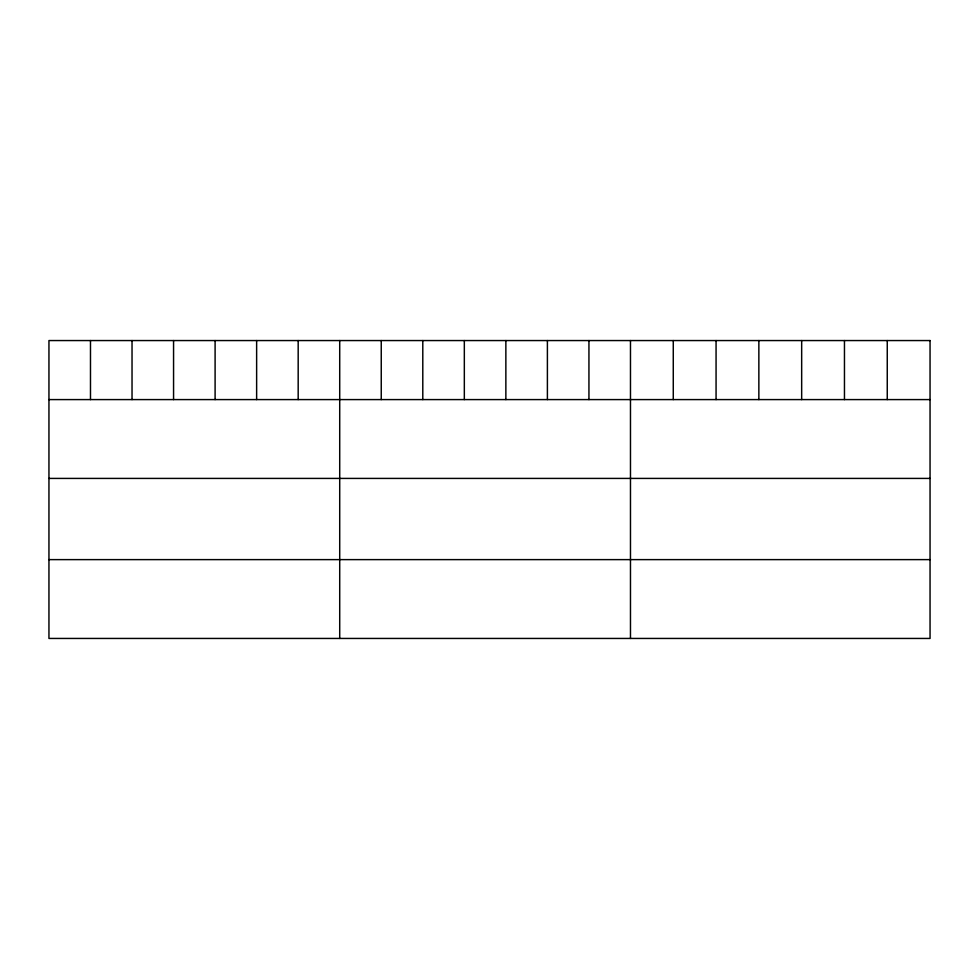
<?xml version="1.0" encoding="UTF-8"?>
<svg xmlns="http://www.w3.org/2000/svg" width="979" height="979" viewBox="0 0 979 979"><rect width="100%" height="100%" fill="white"/><g stroke="black" fill="none" stroke-linecap="round" stroke-linejoin="round"><path stroke-width="1.47" d="M48.95 399.591L930.05 399.591M48.95 478.413L930.05 478.413M48.95 559.621L930.05 559.621M887.255 340.557L887.255 399.591M844.461 340.557L844.461 399.591M801.666 340.557L801.666 399.591M758.86 340.557L758.86 399.591M716.065 340.557L716.065 399.591M673.271 340.557L673.271 399.591M630.476 340.557L630.476 638.443M588.942 340.557L588.942 399.591M547.396 340.557L547.396 399.591M505.862 340.557L505.862 399.591M464.327 340.557L464.327 399.591M422.793 340.557L422.793 399.591M381.247 340.557L381.247 399.591M339.713 340.557L339.713 638.443M298.179 340.557L298.179 399.591M256.633 340.557L256.633 399.591M215.099 340.557L215.099 399.591M173.564 340.557L173.564 399.591M132.03 340.557L132.03 399.591M90.484 340.557L90.484 399.591M930.05 340.557L48.95 340.557L48.95 638.443L930.05 638.443L930.05 340.557"/></g></svg>
